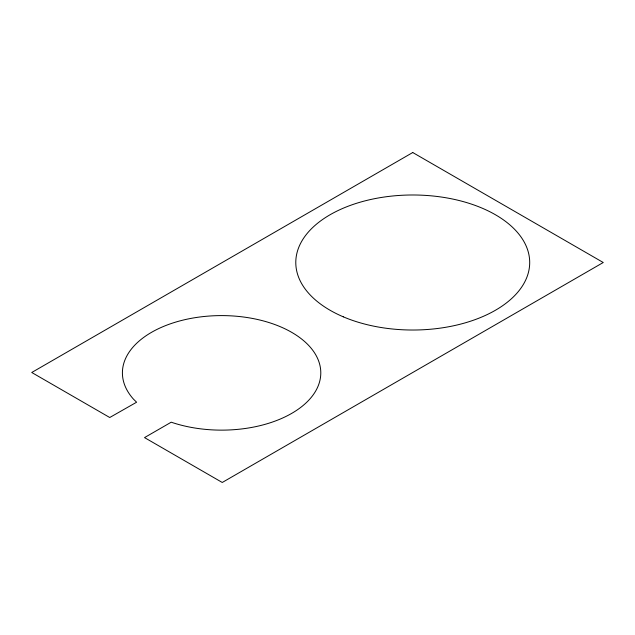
<?xml version="1.0" encoding="UTF-8"?>
<svg xmlns="http://www.w3.org/2000/svg" width="635" height="635" viewBox="0 0 635 635"><rect width="100%" height="100%" fill="white"/><g stroke="black" fill="none" stroke-linecap="round" stroke-linejoin="round"><path stroke-width="0.95" d="M412.75 152.527L31.75 372.491L109.736 417.512L136.604 402.217L133.477 399.153A99.195 57.269 0 0 1 207.732 316.159A99.195 57.269 0 0 1 318.889 384.032A99.195 57.269 0 0 1 171.212 422.196L144.526 437.602L222.25 482.473L603.25 262.509L412.75 152.527M343.305 316.833A116.951 67.516 0 0 0 528.963 270.065A116.951 67.516 0 0 0 365.982 200.62A116.951 67.516 0 0 0 343.305 316.833"/></g></svg>
